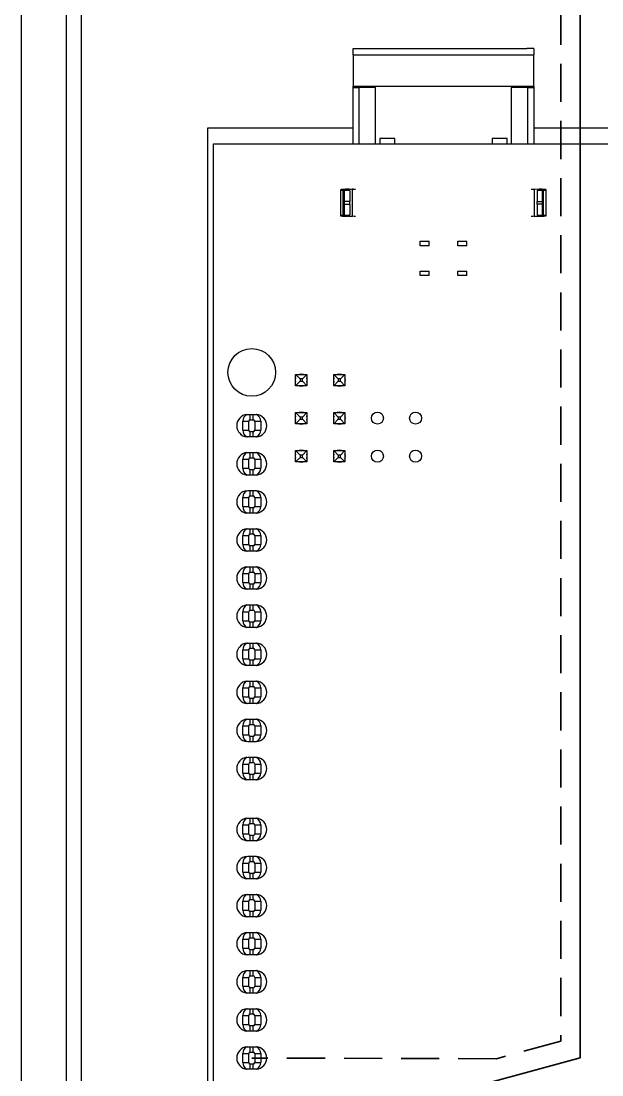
# Model space of a CAD drawing. Header units: millimetres. Extents: x 103.3 to 146.7, y 77.5 to 169.4.
# Drawn here: x 107.16 to 126.53, y 95.85 to 130.98 of the extents above; entities that cross this region are included whole.
import ezdxf

# ---------------------------------------------------------------- set-up
doc = ezdxf.new("R2010")
doc.units = ezdxf.units.MM
doc.linetypes.add('HIDDEN', pattern=[1.905, 1.27, -0.635])

msp = doc.modelspace()

# ---------------------------------------------------------------- linework, layer by layer
at = {"color": 7, "linetype": 'Continuous', "lineweight": 25}
for p, q in [((107.164, 157.019), (107.164, 77.519)), ((108.664, 155.519), (108.664, 79.019)), ((118.234, 129.859), (118.234, 130.064)), ((118.234, 130.064), (118.464, 130.064)), ((118.464, 130.064), (124.024, 130.064)), ((124.254, 130.064), (124.024, 130.064)), ((124.254, 130.064), (124.254, 129.859)), ((118.234, 129.859), (118.234, 128.814)), ((118.234, 129.859), (124.254, 129.859)), ((124.254, 128.814), (124.254, 129.859)), ((118.234, 128.814), (124.254, 128.814)), ((118.234, 128.764), (118.234, 128.814)), ((118.234, 128.764), (118.439, 128.764)), ((118.234, 126.889), (118.234, 128.764)), ((118.414, 128.764), (118.414, 128.814)), ((118.419, 128.764), (118.419, 128.814)), ((118.984, 128.764), (118.439, 128.764)), ((118.984, 126.889), (118.984, 128.764)), ((123.504, 128.764), (123.504, 126.889)), ((124.049, 128.764), (123.504, 128.764)), ((124.049, 128.764), (124.254, 128.764)), ((124.069, 128.764), (124.069, 128.814)), ((124.074, 128.814), (124.074, 128.764)), ((124.254, 128.814), (124.254, 128.764)), ((124.254, 128.764), (124.254, 126.889)), ((113.379, 127.416), (113.379, 92.016)), ((118.234, 127.416), (113.379, 127.416)), ((134.166, 127.416), (124.254, 127.416)), ((113.584, 126.889), (140.254, 126.889)), ((113.584, 93.869), (113.584, 126.889)), ((119.619, 127.064), (119.119, 127.064)), ((119.119, 127.064), (119.119, 126.889)), ((119.619, 126.889), (119.619, 127.064)), ((123.369, 127.064), (122.869, 127.064)), ((122.869, 127.064), (122.869, 126.889)), ((123.369, 126.889), (123.369, 127.064)), ((117.815, 125.356), (117.815, 124.492)), ((117.904, 124.507), (117.904, 125.341)), ((117.906, 125.341), (118.101, 125.341)), ((117.944, 124.972), (117.944, 125.308)), ((118.124, 125.308), (118.124, 124.972)), ((118.209, 124.474), (118.209, 125.374)), ((124.279, 124.474), (124.279, 125.374)), ((124.364, 125.308), (124.364, 124.972)), ((124.387, 125.341), (124.582, 125.341)), ((124.544, 124.972), (124.544, 125.308)), ((124.584, 124.507), (124.584, 125.341)), ((124.673, 124.492), (124.673, 125.356)), ((118.124, 124.972), (117.944, 124.972)), ((117.944, 124.876), (117.944, 124.972)), ((117.944, 124.876), (118.124, 124.876)), ((117.944, 124.54), (117.944, 124.876)), ((118.124, 124.876), (118.124, 124.972)), ((118.124, 124.876), (118.124, 124.54)), ((124.364, 124.972), (124.544, 124.972)), ((124.364, 124.876), (124.364, 124.972)), ((124.364, 124.876), (124.364, 124.54)), ((124.544, 124.876), (124.364, 124.876)), ((124.544, 124.876), (124.544, 124.972)), ((124.544, 124.54), (124.544, 124.876)), ((117.906, 124.507), (118.101, 124.507)), ((124.387, 124.507), (124.582, 124.507)), ((120.469, 123.494), (120.469, 123.644)), ((120.469, 123.644), (120.769, 123.644)), ((120.769, 123.494), (120.469, 123.494)), ((120.769, 123.494), (120.769, 123.644)), ((121.719, 123.644), (122.019, 123.644)), ((121.719, 123.494), (121.719, 123.644)), ((122.019, 123.494), (121.719, 123.494)), ((122.019, 123.494), (122.019, 123.644)), ((120.469, 122.644), (120.769, 122.644)), ((120.469, 122.494), (120.469, 122.644)), ((120.769, 122.494), (120.769, 122.644)), ((121.719, 122.494), (121.719, 122.644)), ((121.719, 122.644), (122.019, 122.644)), ((122.019, 122.494), (122.019, 122.644)), ((120.769, 122.494), (120.469, 122.494)), ((122.019, 122.494), (121.719, 122.494)), ((116.316, 118.826), (116.316, 119.201)), ((116.316, 119.201), (116.466, 119.051)), ((116.316, 119.201), (116.691, 119.201)), ((116.541, 119.051), (116.691, 119.201)), ((116.691, 119.201), (116.691, 118.826)), ((117.586, 119.201), (117.961, 119.201)), ((117.736, 119.051), (117.586, 119.201)), ((117.586, 118.826), (117.586, 119.201)), ((117.961, 119.201), (117.811, 119.051)), ((117.961, 119.201), (117.961, 118.826)), ((116.316, 118.826), (116.466, 118.976)), ((116.691, 118.826), (116.316, 118.826)), ((116.438, 118.826), (116.505, 118.815)), ((116.466, 119.051), (116.466, 118.976)), ((116.541, 119.051), (116.466, 119.051)), ((116.466, 118.976), (116.541, 118.976)), ((116.505, 118.815), (116.572, 118.826)), ((116.541, 118.976), (116.541, 119.051)), ((116.541, 118.976), (116.691, 118.826)), ((117.736, 118.976), (117.586, 118.826)), ((117.961, 118.826), (117.586, 118.826)), ((117.708, 118.826), (117.775, 118.815)), ((117.811, 119.051), (117.736, 119.051)), ((117.736, 119.051), (117.736, 118.976)), ((117.736, 118.976), (117.811, 118.976)), ((117.775, 118.815), (117.842, 118.826)), ((117.811, 118.976), (117.811, 119.051)), ((117.961, 118.826), (117.811, 118.976)), ((114.695, 117.864), (114.729, 117.866)), ((114.729, 117.866), (114.804, 117.866)), ((114.804, 117.691), (114.804, 117.866)), ((114.804, 117.866), (114.904, 117.866)), ((114.904, 117.691), (114.904, 117.866)), ((114.904, 117.866), (114.979, 117.866)), ((114.979, 117.866), (115.012, 117.864)), ((116.316, 117.556), (116.316, 117.931)), ((116.316, 117.931), (116.466, 117.781)), ((116.316, 117.931), (116.691, 117.931)), ((116.466, 117.781), (116.466, 117.706)), ((116.541, 117.781), (116.466, 117.781)), ((116.541, 117.781), (116.691, 117.931)), ((116.541, 117.706), (116.541, 117.781)), ((116.691, 117.931), (116.691, 117.556)), ((117.586, 117.556), (117.586, 117.931)), ((117.736, 117.781), (117.586, 117.931)), ((117.586, 117.931), (117.961, 117.931)), ((117.736, 117.781), (117.736, 117.706)), ((117.811, 117.781), (117.736, 117.781)), ((117.961, 117.931), (117.811, 117.781)), ((117.811, 117.706), (117.811, 117.781)), ((117.961, 117.931), (117.961, 117.556)), ((114.556, 117.641), (114.754, 117.641)), ((114.556, 117.341), (114.556, 117.641)), ((114.754, 117.341), (114.754, 117.641)), ((114.804, 117.691), (114.904, 117.691)), ((114.954, 117.641), (115.152, 117.641)), ((114.954, 117.641), (114.954, 117.341)), ((115.152, 117.641), (115.152, 117.341)), ((116.316, 117.556), (116.466, 117.706)), ((116.691, 117.556), (116.316, 117.556)), ((116.438, 117.556), (116.505, 117.545)), ((116.466, 117.706), (116.541, 117.706)), ((116.505, 117.545), (116.572, 117.556)), ((116.541, 117.706), (116.691, 117.556)), ((117.736, 117.706), (117.586, 117.556)), ((117.961, 117.556), (117.586, 117.556)), ((117.708, 117.556), (117.775, 117.545)), ((117.736, 117.706), (117.811, 117.706)), ((117.775, 117.545), (117.842, 117.556)), ((117.961, 117.556), (117.811, 117.706)), ((114.556, 117.341), (114.754, 117.341)), ((114.729, 117.116), (114.695, 117.117)), ((114.804, 117.116), (114.729, 117.116)), ((114.804, 117.116), (114.804, 117.291)), ((114.904, 117.291), (114.804, 117.291)), ((114.904, 117.116), (114.804, 117.116)), ((114.904, 117.116), (114.904, 117.291)), ((114.979, 117.116), (114.904, 117.116)), ((114.954, 117.341), (115.152, 117.341)), ((115.012, 117.117), (114.979, 117.116)), ((116.316, 116.286), (116.316, 116.661)), ((116.316, 116.661), (116.466, 116.511)), ((116.316, 116.661), (116.691, 116.661)), ((116.541, 116.511), (116.691, 116.661)), ((116.691, 116.661), (116.691, 116.286)), ((117.586, 116.286), (117.586, 116.661)), ((117.736, 116.511), (117.586, 116.661)), ((117.586, 116.661), (117.961, 116.661)), ((117.961, 116.661), (117.811, 116.511)), ((117.961, 116.661), (117.961, 116.286)), ((114.556, 116.371), (114.754, 116.371)), ((114.556, 116.071), (114.556, 116.371)), ((114.695, 116.594), (114.729, 116.596)), ((114.729, 116.596), (114.804, 116.596)), ((114.754, 116.071), (114.754, 116.371)), ((114.804, 116.421), (114.804, 116.596)), ((114.804, 116.596), (114.904, 116.596)), ((114.804, 116.421), (114.904, 116.421)), ((114.904, 116.421), (114.904, 116.596)), ((114.904, 116.596), (114.979, 116.596)), ((114.954, 116.371), (115.152, 116.371)), ((114.954, 116.371), (114.954, 116.071)), ((114.979, 116.596), (115.012, 116.594)), ((115.152, 116.371), (115.152, 116.071)), ((116.316, 116.286), (116.466, 116.436)), ((116.466, 116.511), (116.466, 116.436)), ((116.541, 116.511), (116.466, 116.511)), ((116.466, 116.436), (116.541, 116.436)), ((116.541, 116.436), (116.541, 116.511)), ((116.541, 116.436), (116.691, 116.286)), ((117.736, 116.436), (117.586, 116.286)), ((117.811, 116.511), (117.736, 116.511)), ((117.736, 116.511), (117.736, 116.436)), ((117.736, 116.436), (117.811, 116.436)), ((117.811, 116.436), (117.811, 116.511)), ((117.961, 116.286), (117.811, 116.436)), ((114.556, 116.071), (114.754, 116.071)), ((114.804, 115.846), (114.804, 116.021)), ((114.904, 116.021), (114.804, 116.021)), ((114.904, 115.846), (114.904, 116.021)), ((114.954, 116.071), (115.152, 116.071)), ((116.691, 116.286), (116.316, 116.286)), ((116.438, 116.286), (116.505, 116.275)), ((116.505, 116.275), (116.572, 116.286)), ((117.961, 116.286), (117.586, 116.286)), ((117.708, 116.286), (117.775, 116.275)), ((117.775, 116.275), (117.842, 116.286)), ((114.729, 115.846), (114.695, 115.847)), ((114.804, 115.846), (114.729, 115.846)), ((114.904, 115.846), (114.804, 115.846)), ((114.979, 115.846), (114.904, 115.846)), ((115.012, 115.847), (114.979, 115.846)), ((114.695, 115.324), (114.729, 115.326)), ((114.729, 115.326), (114.804, 115.326)), ((114.804, 115.151), (114.804, 115.326)), ((114.804, 115.326), (114.904, 115.326)), ((114.904, 115.151), (114.904, 115.326)), ((114.904, 115.326), (114.979, 115.326)), ((114.979, 115.326), (115.012, 115.324)), ((114.556, 115.101), (114.754, 115.101)), ((114.556, 114.801), (114.556, 115.101)), ((114.754, 114.801), (114.754, 115.101)), ((114.804, 115.151), (114.904, 115.151)), ((114.954, 115.101), (114.954, 114.801)), ((114.954, 115.101), (115.152, 115.101)), ((115.152, 115.101), (115.152, 114.801)), ((114.556, 114.801), (114.754, 114.801)), ((114.729, 114.576), (114.695, 114.577)), ((114.804, 114.576), (114.729, 114.576)), ((114.804, 114.576), (114.804, 114.751)), ((114.904, 114.751), (114.804, 114.751)), ((114.904, 114.576), (114.804, 114.576)), ((114.904, 114.576), (114.904, 114.751)), ((114.979, 114.576), (114.904, 114.576)), ((114.954, 114.801), (115.152, 114.801)), ((115.012, 114.577), (114.979, 114.576)), ((114.695, 114.054), (114.729, 114.056)), ((114.729, 114.056), (114.804, 114.056)), ((114.804, 113.881), (114.804, 114.056)), ((114.804, 114.056), (114.904, 114.056)), ((114.804, 113.881), (114.904, 113.881)), ((114.904, 113.881), (114.904, 114.056)), ((114.904, 114.056), (114.979, 114.056)), ((114.979, 114.056), (115.012, 114.054)), ((114.556, 113.531), (114.556, 113.831)), ((114.556, 113.831), (114.754, 113.831)), ((114.556, 113.531), (114.754, 113.531)), ((114.754, 113.531), (114.754, 113.831)), ((114.954, 113.831), (115.152, 113.831)), ((114.954, 113.831), (114.954, 113.531)), ((114.954, 113.531), (115.152, 113.531)), ((115.152, 113.831), (115.152, 113.531)), ((114.729, 113.306), (114.695, 113.307)), ((114.804, 113.306), (114.729, 113.306)), ((114.904, 113.481), (114.804, 113.481)), ((114.804, 113.306), (114.804, 113.481)), ((114.904, 113.306), (114.804, 113.306)), ((114.904, 113.306), (114.904, 113.481)), ((114.979, 113.306), (114.904, 113.306)), ((115.012, 113.307), (114.979, 113.306)), ((114.556, 112.261), (114.556, 112.561)), ((114.556, 112.561), (114.754, 112.561)), ((114.695, 112.784), (114.729, 112.786)), ((114.729, 112.786), (114.804, 112.786)), ((114.754, 112.261), (114.754, 112.561)), ((114.804, 112.611), (114.804, 112.786)), ((114.804, 112.786), (114.904, 112.786)), ((114.804, 112.611), (114.904, 112.611)), ((114.904, 112.611), (114.904, 112.786)), ((114.904, 112.786), (114.979, 112.786)), ((114.954, 112.561), (114.954, 112.261)), ((114.954, 112.561), (115.152, 112.561)), ((114.979, 112.786), (115.012, 112.784)), ((115.152, 112.561), (115.152, 112.261)), ((114.556, 112.261), (114.754, 112.261)), ((114.804, 112.036), (114.804, 112.211)), ((114.904, 112.211), (114.804, 112.211)), ((114.904, 112.036), (114.904, 112.211)), ((114.954, 112.261), (115.152, 112.261)), ((114.729, 112.036), (114.695, 112.037)), ((114.804, 112.036), (114.729, 112.036)), ((114.904, 112.036), (114.804, 112.036)), ((114.979, 112.036), (114.904, 112.036)), ((115.012, 112.037), (114.979, 112.036)), ((114.695, 111.514), (114.729, 111.516)), ((114.729, 111.516), (114.804, 111.516)), ((114.804, 111.341), (114.804, 111.516)), ((114.804, 111.516), (114.904, 111.516)), ((114.904, 111.341), (114.904, 111.516)), ((114.904, 111.516), (114.979, 111.516)), ((114.979, 111.516), (115.012, 111.514)), ((114.556, 110.991), (114.556, 111.291)), ((114.556, 111.291), (114.754, 111.291)), ((114.754, 110.991), (114.754, 111.291)), ((114.804, 111.341), (114.904, 111.341)), ((114.954, 111.291), (114.954, 110.991)), ((114.954, 111.291), (115.152, 111.291)), ((115.152, 111.291), (115.152, 110.991)), ((114.556, 110.991), (114.754, 110.991)), ((114.729, 110.766), (114.695, 110.767)), ((114.804, 110.766), (114.729, 110.766)), ((114.904, 110.941), (114.804, 110.941)), ((114.804, 110.766), (114.804, 110.941)), ((114.904, 110.766), (114.804, 110.766)), ((114.904, 110.766), (114.904, 110.941)), ((114.979, 110.766), (114.904, 110.766)), ((114.954, 110.991), (115.152, 110.991)), ((115.012, 110.767), (114.979, 110.766)), ((114.556, 109.721), (114.556, 110.021)), ((114.556, 110.021), (114.754, 110.021)), ((114.695, 110.244), (114.729, 110.246)), ((114.729, 110.246), (114.804, 110.246)), ((114.754, 109.721), (114.754, 110.021)), ((114.804, 110.071), (114.804, 110.246)), ((114.804, 110.246), (114.904, 110.246)), ((114.804, 110.071), (114.904, 110.071)), ((114.904, 110.071), (114.904, 110.246)), ((114.904, 110.246), (114.979, 110.246)), ((114.954, 110.021), (114.954, 109.721)), ((114.954, 110.021), (115.152, 110.021)), ((114.979, 110.246), (115.012, 110.244)), ((115.152, 110.021), (115.152, 109.721)), ((114.556, 109.721), (114.754, 109.721)), ((114.904, 109.671), (114.804, 109.671)), ((114.804, 109.496), (114.804, 109.671)), ((114.904, 109.496), (114.904, 109.671)), ((114.954, 109.721), (115.152, 109.721)), ((114.729, 109.496), (114.695, 109.497)), ((114.804, 109.496), (114.729, 109.496)), ((114.904, 109.496), (114.804, 109.496)), ((114.979, 109.496), (114.904, 109.496)), ((115.012, 109.497), (114.979, 109.496)), ((114.695, 108.974), (114.729, 108.976)), ((114.729, 108.976), (114.804, 108.976)), ((114.804, 108.801), (114.804, 108.976)), ((114.804, 108.976), (114.904, 108.976)), ((114.904, 108.801), (114.904, 108.976)), ((114.904, 108.976), (114.979, 108.976)), ((114.979, 108.976), (115.012, 108.974)), ((114.556, 108.451), (114.556, 108.751)), ((114.556, 108.751), (114.754, 108.751)), ((114.754, 108.451), (114.754, 108.751)), ((114.804, 108.801), (114.904, 108.801)), ((114.954, 108.751), (114.954, 108.451)), ((114.954, 108.751), (115.152, 108.751)), ((115.152, 108.751), (115.152, 108.451)), ((114.556, 108.451), (114.754, 108.451)), ((114.729, 108.226), (114.695, 108.227)), ((114.804, 108.226), (114.729, 108.226)), ((114.904, 108.401), (114.804, 108.401)), ((114.804, 108.226), (114.804, 108.401)), ((114.904, 108.226), (114.804, 108.226)), ((114.904, 108.226), (114.904, 108.401)), ((114.979, 108.226), (114.904, 108.226)), ((114.954, 108.451), (115.152, 108.451)), ((115.012, 108.227), (114.979, 108.226)), ((114.695, 107.704), (114.729, 107.706)), ((114.729, 107.706), (114.804, 107.706)), ((114.804, 107.531), (114.804, 107.706)), ((114.804, 107.706), (114.904, 107.706)), ((114.804, 107.531), (114.904, 107.531)), ((114.904, 107.531), (114.904, 107.706)), ((114.904, 107.706), (114.979, 107.706)), ((114.979, 107.706), (115.012, 107.704)), ((114.556, 107.181), (114.556, 107.481)), ((114.556, 107.481), (114.754, 107.481)), ((114.556, 107.181), (114.754, 107.181)), ((114.754, 107.181), (114.754, 107.481)), ((114.954, 107.481), (114.954, 107.181)), ((114.954, 107.481), (115.152, 107.481)), ((114.954, 107.181), (115.152, 107.181)), ((115.152, 107.481), (115.152, 107.181)), ((114.729, 106.956), (114.695, 106.957)), ((114.804, 106.956), (114.729, 106.956)), ((114.904, 107.131), (114.804, 107.131)), ((114.804, 106.956), (114.804, 107.131)), ((114.904, 106.956), (114.804, 106.956)), ((114.904, 106.956), (114.904, 107.131)), ((114.979, 106.956), (114.904, 106.956)), ((115.012, 106.957), (114.979, 106.956)), ((114.556, 106.211), (114.754, 106.211)), ((114.556, 105.911), (114.556, 106.211)), ((114.695, 106.434), (114.729, 106.436)), ((114.729, 106.436), (114.804, 106.436)), ((114.754, 105.911), (114.754, 106.211)), ((114.804, 106.261), (114.804, 106.436)), ((114.804, 106.436), (114.904, 106.436)), ((114.804, 106.261), (114.904, 106.261)), ((114.904, 106.261), (114.904, 106.436)), ((114.904, 106.436), (114.979, 106.436)), ((114.954, 106.211), (115.152, 106.211)), ((114.954, 106.211), (114.954, 105.911)), ((114.979, 106.436), (115.012, 106.434)), ((115.152, 106.211), (115.152, 105.911)), ((114.556, 105.911), (114.754, 105.911)), ((114.804, 105.686), (114.804, 105.861)), ((114.904, 105.861), (114.804, 105.861)), ((114.904, 105.686), (114.904, 105.861)), ((114.954, 105.911), (115.152, 105.911)), ((114.729, 105.686), (114.695, 105.687)), ((114.804, 105.686), (114.729, 105.686)), ((114.904, 105.686), (114.804, 105.686)), ((114.979, 105.686), (114.904, 105.686)), ((115.012, 105.687), (114.979, 105.686)), ((114.695, 104.402), (114.729, 104.404)), ((114.729, 104.404), (114.804, 104.404)), ((114.804, 104.229), (114.804, 104.404)), ((114.804, 104.404), (114.904, 104.404)), ((114.904, 104.229), (114.904, 104.404)), ((114.904, 104.404), (114.979, 104.404)), ((114.979, 104.404), (115.012, 104.402)), ((114.556, 103.879), (114.556, 104.179)), ((114.556, 104.179), (114.754, 104.179)), ((114.754, 103.879), (114.754, 104.179)), ((114.804, 104.229), (114.904, 104.229)), ((114.954, 104.179), (114.954, 103.879)), ((114.954, 104.179), (115.152, 104.179)), ((115.152, 104.179), (115.152, 103.879)), ((114.556, 103.879), (114.754, 103.879)), ((114.729, 103.654), (114.695, 103.655)), ((114.904, 103.829), (114.804, 103.829)), ((114.804, 103.654), (114.804, 103.829)), ((114.904, 103.654), (114.904, 103.829)), ((114.954, 103.879), (115.152, 103.879)), ((115.012, 103.655), (114.979, 103.654)), ((114.804, 103.654), (114.729, 103.654)), ((114.904, 103.654), (114.804, 103.654)), ((114.979, 103.654), (114.904, 103.654)), ((114.695, 103.132), (114.729, 103.134)), ((114.729, 103.134), (114.804, 103.134)), ((114.804, 102.959), (114.804, 103.134)), ((114.804, 103.134), (114.904, 103.134)), ((114.804, 102.959), (114.904, 102.959)), ((114.904, 102.959), (114.904, 103.134)), ((114.904, 103.134), (114.979, 103.134)), ((114.979, 103.134), (115.012, 103.132)), ((114.556, 102.609), (114.556, 102.909)), ((114.556, 102.909), (114.754, 102.909)), ((114.556, 102.609), (114.754, 102.609)), ((114.754, 102.609), (114.754, 102.909)), ((114.954, 102.909), (114.954, 102.609)), ((114.954, 102.909), (115.152, 102.909)), ((114.954, 102.609), (115.152, 102.609)), ((115.152, 102.909), (115.152, 102.609)), ((114.729, 102.384), (114.695, 102.385)), ((114.804, 102.384), (114.729, 102.384)), ((114.904, 102.559), (114.804, 102.559)), ((114.804, 102.384), (114.804, 102.559)), ((114.904, 102.384), (114.804, 102.384)), ((114.904, 102.384), (114.904, 102.559)), ((114.979, 102.384), (114.904, 102.384)), ((115.012, 102.385), (114.979, 102.384)), ((114.556, 101.339), (114.556, 101.639)), ((114.556, 101.639), (114.754, 101.639)), ((114.695, 101.862), (114.729, 101.864)), ((114.729, 101.864), (114.804, 101.864)), ((114.754, 101.339), (114.754, 101.639)), ((114.804, 101.689), (114.804, 101.864)), ((114.804, 101.864), (114.904, 101.864)), ((114.804, 101.689), (114.904, 101.689)), ((114.904, 101.689), (114.904, 101.864)), ((114.904, 101.864), (114.979, 101.864)), ((114.954, 101.639), (114.954, 101.339)), ((114.954, 101.639), (115.152, 101.639)), ((114.979, 101.864), (115.012, 101.862)), ((115.152, 101.639), (115.152, 101.339)), ((114.556, 101.339), (114.754, 101.339)), ((114.804, 101.114), (114.804, 101.289)), ((114.904, 101.289), (114.804, 101.289)), ((114.904, 101.114), (114.904, 101.289)), ((114.954, 101.339), (115.152, 101.339)), ((114.729, 101.114), (114.695, 101.115)), ((114.804, 101.114), (114.729, 101.114)), ((114.904, 101.114), (114.804, 101.114)), ((114.979, 101.114), (114.904, 101.114)), ((115.012, 101.115), (114.979, 101.114)), ((114.695, 100.592), (114.729, 100.594)), ((114.729, 100.594), (114.804, 100.594)), ((114.804, 100.419), (114.804, 100.594)), ((114.804, 100.594), (114.904, 100.594)), ((114.904, 100.419), (114.904, 100.594)), ((114.904, 100.594), (114.979, 100.594)), ((114.979, 100.594), (115.012, 100.592)), ((114.556, 100.369), (114.754, 100.369)), ((114.556, 100.069), (114.556, 100.369)), ((114.754, 100.069), (114.754, 100.369)), ((114.804, 100.419), (114.904, 100.419)), ((114.954, 100.369), (114.954, 100.069)), ((114.954, 100.369), (115.152, 100.369)), ((115.152, 100.369), (115.152, 100.069)), ((114.556, 100.069), (114.754, 100.069)), ((114.729, 99.844), (114.695, 99.845)), ((114.804, 99.844), (114.729, 99.844)), ((114.904, 100.019), (114.804, 100.019)), ((114.804, 99.844), (114.804, 100.019)), ((114.904, 99.844), (114.804, 99.844)), ((114.904, 99.844), (114.904, 100.019)), ((114.979, 99.844), (114.904, 99.844)), ((114.954, 100.069), (115.152, 100.069)), ((115.012, 99.845), (114.979, 99.844)), ((114.556, 99.099), (114.754, 99.099)), ((114.556, 98.799), (114.556, 99.099)), ((114.695, 99.322), (114.729, 99.324)), ((114.729, 99.324), (114.804, 99.324)), ((114.754, 98.799), (114.754, 99.099)), ((114.804, 99.149), (114.804, 99.324)), ((114.804, 99.324), (114.904, 99.324)), ((114.804, 99.149), (114.904, 99.149)), ((114.904, 99.149), (114.904, 99.324)), ((114.904, 99.324), (114.979, 99.324)), ((114.954, 99.099), (114.954, 98.799)), ((114.954, 99.099), (115.152, 99.099)), ((114.979, 99.324), (115.012, 99.322)), ((115.152, 99.099), (115.152, 98.799)), ((114.556, 98.799), (114.754, 98.799)), ((114.904, 98.749), (114.804, 98.749)), ((114.804, 98.574), (114.804, 98.749)), ((114.904, 98.574), (114.904, 98.749)), ((114.954, 98.799), (115.152, 98.799)), ((114.729, 98.574), (114.695, 98.575)), ((114.804, 98.574), (114.729, 98.574)), ((114.904, 98.574), (114.804, 98.574)), ((114.979, 98.574), (114.904, 98.574)), ((115.012, 98.575), (114.979, 98.574)), ((114.695, 98.052), (114.729, 98.054)), ((114.729, 98.054), (114.804, 98.054)), ((114.804, 97.879), (114.804, 98.054)), ((114.804, 98.054), (114.904, 98.054)), ((114.904, 97.879), (114.904, 98.054)), ((114.904, 98.054), (114.979, 98.054)), ((114.979, 98.054), (115.012, 98.052)), ((114.556, 97.529), (114.556, 97.829)), ((114.556, 97.829), (114.754, 97.829)), ((114.754, 97.529), (114.754, 97.829)), ((114.804, 97.879), (114.904, 97.879)), ((114.954, 97.829), (115.152, 97.829)), ((114.954, 97.829), (114.954, 97.529)), ((115.152, 97.829), (115.152, 97.529)), ((114.556, 97.529), (114.754, 97.529)), ((114.804, 97.304), (114.804, 97.479)), ((114.904, 97.479), (114.804, 97.479)), ((114.904, 97.304), (114.904, 97.479)), ((114.954, 97.529), (115.152, 97.529)), ((114.729, 97.304), (114.695, 97.305)), ((114.804, 97.304), (114.729, 97.304)), ((114.904, 97.304), (114.804, 97.304)), ((114.979, 97.304), (114.904, 97.304)), ((115.012, 97.305), (114.979, 97.304)), ((114.695, 96.782), (114.729, 96.784)), ((114.729, 96.784), (114.804, 96.784)), ((114.804, 96.609), (114.804, 96.784)), ((114.804, 96.784), (114.904, 96.784)), ((114.904, 96.609), (114.904, 96.784)), ((114.904, 96.784), (114.979, 96.784)), ((114.979, 96.784), (115.012, 96.782)), ((114.556, 96.259), (114.556, 96.559)), ((114.556, 96.559), (114.754, 96.559)), ((114.754, 96.259), (114.754, 96.559)), ((114.804, 96.609), (114.904, 96.609)), ((114.954, 96.559), (115.152, 96.559)), ((114.954, 96.559), (114.954, 96.259)), ((115.152, 96.559), (115.152, 96.259)), ((114.556, 96.259), (114.754, 96.259)), ((114.729, 96.034), (114.695, 96.035)), ((114.804, 96.034), (114.729, 96.034)), ((114.804, 96.034), (114.804, 96.209)), ((114.904, 96.209), (114.804, 96.209)), ((114.904, 96.034), (114.804, 96.034)), ((114.904, 96.034), (114.904, 96.209)), ((114.979, 96.034), (114.904, 96.034)), ((114.954, 96.259), (115.152, 96.259)), ((115.012, 96.035), (114.979, 96.034))]:
    msp.add_line(p, q, dxfattribs=at)
at = {"color": 1, "linetype": 'Continuous', "lineweight": 25}
for p, q in [((109.164, 151.269), (109.164, 83.269)), ((118.439, 126.889), (118.439, 128.764)), ((124.049, 128.764), (124.049, 126.889))]:
    msp.add_line(p, q, dxfattribs=at)
at = {"color": 161, "linetype": 'HIDDEN', "lineweight": 35}
for p, q in [((125.154, 142.893), (125.154, 96.969)), ((125.154, 96.969), (123.011, 96.386)), ((123.011, 96.386), (114.854, 96.409))]:
    msp.add_line(p, q, dxfattribs=at)
at = {"color": 161, "linetype": 'Continuous', "lineweight": 35}
for p, q in [((125.808, 142.893), (125.808, 96.417)), ((125.808, 96.417), (121.118, 95.139))]:
    msp.add_line(p, q, dxfattribs=at)
at = {"color": 7, "linetype": 'Continuous', "lineweight": 25, "flags": 128}
for points in [[(116.577, 119.201), (116.505, 119.215), (116.433, 119.201)], [(117.847, 119.201), (117.775, 119.215), (117.703, 119.201)], [(116.316, 119.082), (116.305, 119.015), (116.316, 118.948)], [(116.691, 118.943), (116.705, 119.015), (116.691, 119.087)], [(117.586, 119.082), (117.575, 119.015), (117.586, 118.948)], [(117.961, 118.943), (117.975, 119.015), (117.961, 119.087)], [(116.316, 117.812), (116.305, 117.745), (116.316, 117.678)], [(116.577, 117.931), (116.505, 117.945), (116.433, 117.931)], [(116.691, 117.673), (116.705, 117.745), (116.691, 117.817)], [(117.586, 117.812), (117.575, 117.745), (117.586, 117.678)], [(117.847, 117.931), (117.775, 117.945), (117.703, 117.931)], [(117.961, 117.673), (117.975, 117.745), (117.961, 117.817)], [(116.577, 116.661), (116.505, 116.675), (116.433, 116.661)], [(117.847, 116.661), (117.775, 116.675), (117.703, 116.661)], [(116.316, 116.542), (116.305, 116.475), (116.316, 116.408)], [(116.691, 116.403), (116.705, 116.475), (116.691, 116.547)], [(117.586, 116.542), (117.575, 116.475), (117.586, 116.408)], [(117.961, 116.403), (117.975, 116.475), (117.961, 116.547)]]:
    msp.add_lwpolyline(points, dxfattribs=at)
at = {"color": 7, "linetype": 'Continuous', "lineweight": 25}
for centre, radius in [((114.854, 119.269), 0.794), ((119.045, 117.745), 0.2), ((120.315, 117.745), 0.2), ((119.045, 116.475), 0.2), ((120.315, 116.475), 0.2)]:
    msp.add_circle(centre, radius, dxfattribs=at)
for centre, radius, start, end in [((114.729, 117.491), 0.375, 95.1195, 264.8805), ((114.804, 117.641), 0.248, 115.8864, 180), ((114.904, 117.641), 0.248, 0, 64.1136), ((114.979, 117.491), 0.375, 275.1195, 84.8805), ((114.804, 117.641), 0.05, 90, 180), ((114.904, 117.641), 0.05, 0, 90), ((114.804, 117.341), 0.248, 180, 244.1136), ((114.804, 117.341), 0.05, 180, 270), ((114.904, 117.341), 0.05, 270, 0), ((114.904, 117.341), 0.248, 295.8864, 0), ((114.729, 116.221), 0.375, 95.1195, 264.8805), ((114.804, 116.371), 0.248, 115.8864, 180), ((114.804, 116.371), 0.05, 90, 180), ((114.904, 116.371), 0.05, 0, 90), ((114.904, 116.371), 0.248, 0, 64.1136), ((114.979, 116.221), 0.375, 275.1195, 84.8805), ((114.804, 116.071), 0.248, 180, 244.1136), ((114.804, 116.071), 0.05, 180, 270), ((114.904, 116.071), 0.05, 270, 0), ((114.904, 116.071), 0.248, 295.8864, 0), ((114.729, 114.951), 0.375, 95.1195, 264.8805), ((114.804, 115.101), 0.248, 115.8864, 180), ((114.904, 115.101), 0.248, 0, 64.1136), ((114.979, 114.951), 0.375, 275.1195, 84.8805), ((114.804, 115.101), 0.05, 90, 180), ((114.904, 115.101), 0.05, 0, 90), ((114.804, 114.801), 0.248, 180, 244.1136), ((114.804, 114.801), 0.05, 180, 270), ((114.904, 114.801), 0.05, 270, 0), ((114.904, 114.801), 0.248, 295.8864, 0), ((114.729, 113.681), 0.375, 95.1195, 264.8805), ((114.804, 113.831), 0.248, 115.8864, 180), ((114.804, 113.831), 0.05, 90, 180), ((114.904, 113.831), 0.05, 0, 90), ((114.904, 113.831), 0.248, 0, 64.1136), ((114.979, 113.681), 0.375, 275.1195, 84.8805), ((114.804, 113.531), 0.248, 180, 244.1136), ((114.804, 113.531), 0.05, 180, 270), ((114.904, 113.531), 0.05, 270, 0), ((114.904, 113.531), 0.248, 295.8864, 0), ((114.729, 112.411), 0.375, 95.1195, 264.8805), ((114.804, 112.561), 0.248, 115.8864, 180), ((114.804, 112.561), 0.05, 90, 180), ((114.904, 112.561), 0.05, 0, 90), ((114.904, 112.561), 0.248, 0, 64.1136), ((114.979, 112.411), 0.375, 275.1195, 84.8805), ((114.804, 112.261), 0.248, 180, 244.1136), ((114.804, 112.261), 0.05, 180, 270), ((114.904, 112.261), 0.05, 270, 0), ((114.904, 112.261), 0.248, 295.8864, 0), ((114.729, 111.141), 0.375, 95.1195, 264.8805), ((114.804, 111.291), 0.248, 115.8864, 180), ((114.904, 111.291), 0.248, 0, 64.1136), ((114.979, 111.141), 0.375, 275.1195, 84.8805), ((114.804, 111.291), 0.05, 90, 180), ((114.904, 111.291), 0.05, 0, 90), ((114.804, 110.991), 0.248, 180, 244.1136), ((114.804, 110.991), 0.05, 180, 270), ((114.904, 110.991), 0.05, 270, 0), ((114.904, 110.991), 0.248, 295.8864, 0), ((114.729, 109.871), 0.375, 95.1195, 264.8805), ((114.804, 110.021), 0.248, 115.8864, 180), ((114.804, 110.021), 0.05, 90, 180), ((114.904, 110.021), 0.05, 0, 90), ((114.904, 110.021), 0.248, 0, 64.1136), ((114.979, 109.871), 0.375, 275.1195, 84.8805), ((114.804, 109.721), 0.248, 180, 244.1136), ((114.804, 109.721), 0.05, 180, 270), ((114.904, 109.721), 0.05, 270, 0), ((114.904, 109.721), 0.248, 295.8864, 0), ((114.729, 108.601), 0.375, 95.1195, 264.8805), ((114.804, 108.751), 0.248, 115.8864, 180), ((114.904, 108.751), 0.248, 0, 64.1136), ((114.979, 108.601), 0.375, 275.1195, 84.8805), ((114.804, 108.751), 0.05, 90, 180), ((114.904, 108.751), 0.05, 0, 90), ((114.804, 108.451), 0.248, 180, 244.1136), ((114.804, 108.451), 0.05, 180, 270), ((114.904, 108.451), 0.05, 270, 0), ((114.904, 108.451), 0.248, 295.8864, 0), ((114.729, 107.331), 0.375, 95.1195, 264.8805), ((114.804, 107.481), 0.248, 115.8864, 180), ((114.804, 107.481), 0.05, 90, 180), ((114.904, 107.481), 0.05, 0, 90), ((114.904, 107.481), 0.248, 0, 64.1136), ((114.979, 107.331), 0.375, 275.1195, 84.8805), ((114.804, 107.181), 0.248, 180, 244.1136), ((114.804, 107.181), 0.05, 180, 270), ((114.904, 107.181), 0.05, 270, 0), ((114.904, 107.181), 0.248, 295.8864, 0), ((114.729, 106.061), 0.375, 95.1195, 264.8805), ((114.804, 106.211), 0.248, 115.8864, 180), ((114.804, 106.211), 0.05, 90, 180), ((114.904, 106.211), 0.05, 0, 90), ((114.904, 106.211), 0.248, 0, 64.1136), ((114.979, 106.061), 0.375, 275.1195, 84.8805), ((114.804, 105.911), 0.248, 180, 244.1136), ((114.804, 105.911), 0.05, 180, 270), ((114.904, 105.911), 0.05, 270, 0), ((114.904, 105.911), 0.248, 295.8864, 0), ((114.729, 104.029), 0.375, 95.1195, 264.8805), ((114.804, 104.179), 0.248, 115.8864, 180), ((114.904, 104.179), 0.248, 0, 64.1136), ((114.979, 104.029), 0.375, 275.1195, 84.8805), ((114.804, 104.179), 0.05, 90, 180), ((114.904, 104.179), 0.05, 0, 90), ((114.804, 103.879), 0.248, 180, 244.1136), ((114.804, 103.879), 0.05, 180, 270), ((114.904, 103.879), 0.05, 270, 0), ((114.904, 103.879), 0.248, 295.8864, 0), ((114.729, 102.759), 0.375, 95.1195, 264.8805), ((114.804, 102.909), 0.248, 115.8864, 180), ((114.804, 102.909), 0.05, 90, 180), ((114.904, 102.909), 0.05, 0, 90), ((114.904, 102.909), 0.248, 0, 64.1136), ((114.979, 102.759), 0.375, 275.1195, 84.8805), ((114.804, 102.609), 0.248, 180, 244.1136), ((114.804, 102.609), 0.05, 180, 270), ((114.904, 102.609), 0.05, 270, 0), ((114.904, 102.609), 0.248, 295.8864, 0), ((114.729, 101.489), 0.375, 95.1195, 264.8805), ((114.804, 101.639), 0.248, 115.8864, 180), ((114.804, 101.639), 0.05, 90, 180), ((114.904, 101.639), 0.05, 0, 90), ((114.904, 101.639), 0.248, 0, 64.1136), ((114.979, 101.489), 0.375, 275.1195, 84.8805), ((114.804, 101.339), 0.248, 180, 244.1136), ((114.804, 101.339), 0.05, 180, 270), ((114.904, 101.339), 0.05, 270, 0), ((114.904, 101.339), 0.248, 295.8864, 0), ((114.729, 100.219), 0.375, 95.1195, 264.8805), ((114.804, 100.369), 0.248, 115.8864, 180), ((114.904, 100.369), 0.248, 0, 64.1136), ((114.979, 100.219), 0.375, 275.1195, 84.8805), ((114.804, 100.369), 0.05, 90, 180), ((114.904, 100.369), 0.05, 0, 90), ((114.804, 100.069), 0.248, 180, 244.1136), ((114.804, 100.069), 0.05, 180, 270), ((114.904, 100.069), 0.05, 270, 0), ((114.904, 100.069), 0.248, 295.8864, 0), ((114.729, 98.949), 0.375, 95.1195, 264.8805), ((114.804, 99.099), 0.248, 115.8864, 180), ((114.804, 99.099), 0.05, 90, 180), ((114.904, 99.099), 0.05, 0, 90), ((114.904, 99.099), 0.248, 0, 64.1136), ((114.979, 98.949), 0.375, 275.1195, 84.8805), ((114.804, 98.799), 0.248, 180, 244.1136), ((114.804, 98.799), 0.05, 180, 270), ((114.904, 98.799), 0.05, 270, 0), ((114.904, 98.799), 0.248, 295.8864, 0), ((114.729, 97.679), 0.375, 95.1195, 264.8805), ((114.804, 97.829), 0.248, 115.8864, 180), ((114.904, 97.829), 0.248, 0, 64.1136), ((114.979, 97.679), 0.375, 275.1195, 84.8805), ((114.804, 97.829), 0.05, 90, 180), ((114.904, 97.829), 0.05, 0, 90), ((114.804, 97.529), 0.248, 180, 244.1136), ((114.804, 97.529), 0.05, 180, 270), ((114.904, 97.529), 0.05, 270, 0), ((114.904, 97.529), 0.248, 295.8864, 0), ((114.729, 96.409), 0.375, 95.1195, 264.8805), ((114.804, 96.559), 0.248, 115.8864, 180), ((114.904, 96.559), 0.248, 0, 64.1136), ((114.979, 96.409), 0.375, 275.1195, 84.8805), ((114.804, 96.559), 0.05, 90, 180), ((114.904, 96.559), 0.05, 0, 90), ((114.804, 96.259), 0.248, 180, 244.1136), ((114.804, 96.259), 0.05, 180, 270), ((114.904, 96.259), 0.05, 270, 0), ((114.904, 96.259), 0.248, 295.8864, 0)]:
    msp.add_arc(centre, radius, start, end, dxfattribs=at)
for centre, major_axis, start_param, end_param in [((118.495, 125.356), (0.68, 0), 2.180054, 3.141593), ((118.495, 125.356), (0.68, 0), 3.141593, 3.660871), ((117.644, 125.335), (0.3, 0), 0.511243, 0.519278), ((118.495, 125.356), (0.5, 0), 2.180054, 3.660871), ((117.644, 125.335), (0.48, 0), 0.310767, 0.519278), ((117.934, 125.391), (0.3, 0), 5.321647, 6.283185), ((117.934, 125.391), (0.48, 0), 5.321647, 5.634466), ((124.554, 125.391), (0.48, 0), 3.790312, 4.103131), ((123.993, 125.356), (0.5, 0), 5.763907, 7.244724), ((124.844, 125.335), (0.48, 0), 2.622314, 2.830826), ((123.993, 125.356), (0.68, 0), 0, 0.856263), ((124.844, 125.335), (0.3, 0), 2.622314, 2.63035), ((123.993, 125.356), (0.68, 0), 5.763907, 6.283185), ((118.495, 124.492), (0.68, 0), 2.622314, 3.141593), ((118.495, 124.492), (0.68, 0), 3.141593, 3.997856), ((117.644, 124.513), (0.3, 0), 5.763907, 5.771942), ((118.495, 124.492), (0.5, 0), 2.622314, 4.103131), ((117.644, 124.513), (0.48, 0), 5.763907, 5.972419), ((117.934, 124.457), (0.48, 0), 0.64872, 0.961538), ((124.554, 124.457), (0.48, 0), 2.180054, 2.492873), ((124.554, 124.457), (0.3, 0), 2.180054, 3.141593), ((123.993, 124.492), (0.5, 0), 5.321647, 6.802464), ((123.993, 124.492), (0.68, 0), 5.321647, 6.283185), ((124.844, 124.513), (0.48, 0), 3.452359, 3.660871), ((124.844, 124.513), (0.3, 0), 3.652836, 3.660871), ((123.993, 124.492), (0.68, 0), 0, 0.519278)]:
    msp.add_ellipse(centre, major_axis=major_axis, ratio=0.043661, start_param=start_param, end_param=end_param, dxfattribs=at)
for points, knots in [([(117.944, 125.308), (117.942, 125.318), (117.939, 125.336), (117.916, 125.34), (117.906, 125.341)], [0, 0, 0, 0, 0.545685, 1, 1, 1, 1]), ([(118.101, 125.341), (118.11, 125.338), (118.123, 125.332), (118.124, 125.313), (118.124, 125.308)], [0, 0, 0, 0, 0.7123936, 1, 1, 1, 1]), ([(124.387, 125.341), (124.378, 125.338), (124.365, 125.332), (124.364, 125.313), (124.364, 125.308)], [0, 0, 0, 0, 0.7123936, 1, 1, 1, 1]), ([(124.544, 125.308), (124.546, 125.318), (124.549, 125.336), (124.572, 125.34), (124.582, 125.341)], [0, 0, 0, 0, 0.545685, 1, 1, 1, 1]), ([(117.906, 124.507), (117.918, 124.509), (117.94, 124.513), (117.943, 124.532), (117.944, 124.54)], [0, 0, 0, 0, 0.545443, 1, 1, 1, 1]), ([(118.124, 124.54), (118.122, 124.528), (118.12, 124.511), (118.105, 124.508), (118.101, 124.507)], [0, 0, 0, 0, 0.712427, 1, 1, 1, 1]), ([(124.364, 124.54), (124.366, 124.528), (124.368, 124.511), (124.383, 124.508), (124.387, 124.507)], [0, 0, 0, 0, 0.712427, 1, 1, 1, 1]), ([(124.582, 124.507), (124.57, 124.509), (124.548, 124.513), (124.545, 124.532), (124.544, 124.54)], [0, 0, 0, 0, 0.545443, 1, 1, 1, 1])]:
    msp.add_open_spline(points, degree=3, knots=knots, dxfattribs=at)

doc.saveas('drawing.dxf')
